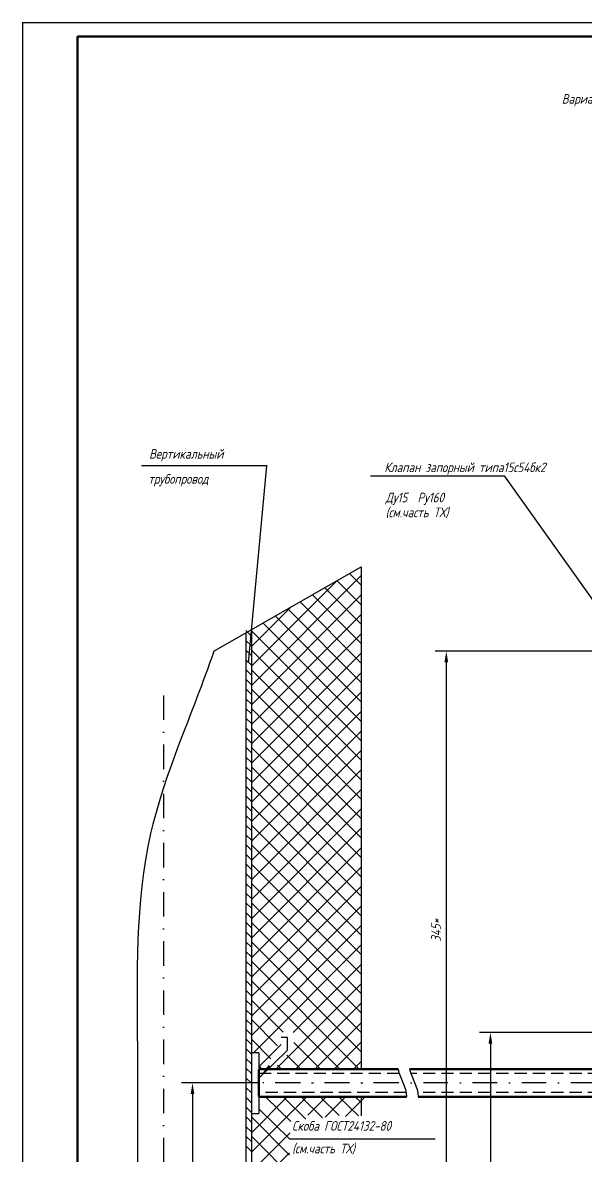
# Model space of a CAD drawing. Header units: inches. Extents: x 1065 to 7392, y 1020 to 3127.
# Drawn here: x 3104.4 to 3309.1, y 2711.2 to 3123.2 of the extents above; entities that cross this region are included whole.
import ezdxf

# ---------------------------------------------------------------- set-up
doc = ezdxf.new("R2010")
doc.units = ezdxf.units.IN
doc.header["$LTSCALE"] = 0.7
doc.header["$MEASUREMENT"] = 0
doc.linetypes.add('DASHDOT', pattern=[25.4, 12.7, -6.35, 0, -6.35])
doc.linetypes.add('HIDDEN', pattern=[9.525, 6.35, -3.175])
doc.styles.get("Standard").update_dxf_attribs({"font": 'romand.shx', "width": 0.8, "oblique": 15, "height": 3.5})
doc.dimstyles.get("Standard").update_dxf_attribs({"dimtxt": 3.5, "dimasz": 4, "dimexe": 4, "dimexo": 0, "dimgap": 2, "dimtad": 1, "dimdec": 0, "dimdsep": 46, "dimtxsty": 'Standard', "dimcen": 0.09, "dimadec": 0, "dimazin": 0, "dimtfac": 1, "dimtdec": 0, "dimtmove": 0, "dimatfit": 3, "dimfxl": 0, "dimtolj": 1, "dimtzin": 0, "dimlwd": 25, "dimlwe": 25, "dimarcsym": 0})

# ---------------------------------------------------------------- blocks, each defined once
blk = doc.blocks.new('*D263')
at = {"color": 0, "lineweight": 25}
for p, q in [((3402.11, 2755.91), (3270.55, 2755.91)), ((3274.55, 2751.91), (3274.55, 2559.91)), ((3242.91, 2555.91), (3278.55, 2555.91))]:
    blk.add_line(p, q, dxfattribs=at)
for points in [[(3273.88, 2751.91), (3275.21, 2751.91), (3274.55, 2755.91)], [(3273.88, 2559.91), (3275.21, 2559.91), (3274.55, 2555.91)]]:
    blk.add_solid(points, dxfattribs=at)
at = {"layer": 'DEFPOINTS', "color": 0, "lineweight": 25}
for p in [(3402.11, 2755.91), (3242.91, 2555.91), (3274.55, 2555.91)]:
    blk.add_point(p, dxfattribs=at)
at = {"color": 0, "lineweight": 25, "insert": (3270.8, 2655.91), "char_height": 3.5, "attachment_point": 5, "rotation": 90}
blk.add_mtext('\\A1;200', dxfattribs=at)
blk = doc.blocks.new('*D406')
at = {"color": 0, "lineweight": 25}
for p, q in [((3190.26, 2737.55), (3162.17, 2737.55)), ((3166.17, 2733.55), (3166.17, 2559.91)), ((3187.58, 2555.91), (3162.17, 2555.91))]:
    blk.add_line(p, q, dxfattribs=at)
for points in [[(3165.5, 2733.55), (3166.84, 2733.55), (3166.17, 2737.55)], [(3165.5, 2559.91), (3166.84, 2559.91), (3166.17, 2555.91)]]:
    blk.add_solid(points, dxfattribs=at)
at = {"layer": 'DEFPOINTS', "color": 0, "lineweight": 25}
for p in [(3190.26, 2737.55), (3166.17, 2555.91), (3187.58, 2555.91)]:
    blk.add_point(p, dxfattribs=at)
at = {"color": 0, "lineweight": 25, "insert": (3162.42, 2646.73), "char_height": 3.5, "attachment_point": 5, "rotation": 90}
blk.add_mtext('\\A1;180**', dxfattribs=at)

msp = doc.modelspace()

# ---------------------------------------------------------------- linework, layer by layer
for p, q in [((3104.37, 3123.22), (3104.37, 2282.22)), ((3104.37, 3123.22), (3698.37, 3123.22)), ((3230.9, 2958.44), (3279.5, 2958.44)), ((3190.3, 2748.55), (3190.3, 2726.44)), ((3190.4, 2739.37), (3200.74, 2749.53))]:
    msp.add_line(p, q)
at = {"lineweight": 50}
for p, q in [((3124.37, 3118.22), (3124.37, 2287.22)), ((3124.37, 3118.22), (3693.37, 3118.22)), ((3190.26, 2742.42), (3190.26, 2732.64)), ((3240.93, 2742.55), (3190.3, 2742.55)), ((3401.16, 2742.55), (3245.14, 2742.55)), ((3244.08, 2732.55), (3190.3, 2732.55)), ((3401.16, 2732.55), (3248.24, 2732.55))]:
    msp.add_line(p, q, dxfattribs=at)
at = {"lineweight": 25}
for p, q in [((3147.57, 2962.16), (3193.38, 2962.16)), ((3193.04, 2962.07), (3186.44, 2890.41)), ((3279.5, 2958.44), (3334.36, 2881.44)), ((3173.94, 2894.61), (3227.58, 2925.25)), ((3227.58, 2922.12), (3187.58, 2882.12)), ((3227.58, 2918.58), (3223.34, 2922.82)), ((3218.39, 2920), (3187.58, 2889.19)), ((3227.58, 2904.44), (3214.34, 2917.68)), ((3227.58, 2911.51), (3218.84, 2920.25)), ((3227.58, 2915.05), (3187.58, 2875.05)), ((3227.58, 2897.37), (3209.84, 2915.11)), ((3201.9, 2910.58), (3187.58, 2896.26)), ((3227.58, 2883.23), (3200.84, 2909.97)), ((3227.58, 2890.3), (3205.34, 2912.54)), ((3227.58, 2907.98), (3187.58, 2867.98)), ((3227.58, 2869.09), (3191.83, 2904.83)), ((3227.58, 2876.16), (3196.34, 2907.4)), ((3187.58, 2900.08), (3185.58, 2902.08)), ((3227.58, 2862.02), (3187.58, 2902.02)), ((3227.58, 2900.9), (3187.58, 2860.9)), ((3187.58, 2896.54), (3185.58, 2898.54)), ((3187.58, 2893.01), (3185.58, 2895.01)), ((3227.58, 2854.94), (3187.58, 2894.94)), ((3227.58, 2893.83), (3187.58, 2853.83)), ((3393.11, 2894.56), (3254.5, 2894.56)), ((3187.58, 2889.47), (3185.58, 2891.47)), ((3258.5, 2890.56), (3258.5, 2559.91)), ((3187.58, 2885.93), (3185.58, 2887.93)), ((3187.58, 2882.4), (3185.58, 2884.4)), ((3227.58, 2847.87), (3187.58, 2887.87)), ((3227.58, 2886.76), (3187.58, 2846.76)), ((3187.58, 2878.86), (3185.58, 2880.86)), ((3227.58, 2840.8), (3187.58, 2880.8)), ((3187.58, 2875.33), (3185.58, 2877.33)), ((3227.58, 2879.69), (3187.58, 2839.69)), ((3187.58, 2871.79), (3185.58, 2873.79)), ((3227.58, 2833.73), (3187.58, 2873.73)), ((3227.58, 2872.62), (3187.58, 2832.62)), ((3187.58, 2868.26), (3185.58, 2870.26)), ((3187.58, 2864.72), (3185.58, 2866.72)), ((3227.58, 2826.66), (3187.58, 2866.66)), ((3227.58, 2865.55), (3187.58, 2825.55)), ((3187.58, 2861.19), (3185.58, 2863.19)), ((3187.58, 2857.65), (3185.58, 2859.65)), ((3227.58, 2819.59), (3187.58, 2859.59)), ((3187.58, 2854.11), (3185.58, 2856.11)), ((3227.58, 2858.48), (3187.58, 2818.48)), ((3187.58, 2850.58), (3185.58, 2852.58)), ((3227.58, 2812.52), (3187.58, 2852.52)), ((3227.58, 2851.41), (3187.58, 2811.41)), ((3187.58, 2847.04), (3185.58, 2849.04)), ((3187.58, 2843.51), (3185.58, 2845.51)), ((3227.58, 2805.45), (3187.58, 2845.45)), ((3227.58, 2844.34), (3187.58, 2804.34)), ((3187.58, 2839.97), (3185.58, 2841.97)), ((3187.58, 2836.44), (3185.58, 2838.44)), ((3187.58, 2832.9), (3185.58, 2834.9)), ((3227.58, 2798.38), (3187.58, 2838.38)), ((3227.58, 2837.26), (3187.58, 2797.26)), ((3187.58, 2829.37), (3185.58, 2831.37)), ((3227.58, 2791.31), (3187.58, 2831.31)), ((3187.58, 2825.83), (3185.58, 2827.83)), ((3227.58, 2830.19), (3187.58, 2790.19)), ((3187.58, 2822.29), (3185.58, 2824.29)), ((3227.58, 2784.23), (3187.58, 2824.23)), ((3227.58, 2823.12), (3187.58, 2783.12)), ((3187.58, 2818.76), (3185.58, 2820.76)), ((3187.58, 2815.22), (3185.58, 2817.22)), ((3227.58, 2777.16), (3187.58, 2817.16)), ((3227.58, 2816.05), (3187.58, 2776.05)), ((3187.58, 2811.69), (3185.58, 2813.69)), ((3187.58, 2808.15), (3185.58, 2810.15)), ((3227.58, 2770.09), (3187.58, 2810.09)), ((3187.58, 2804.62), (3185.58, 2806.62)), ((3227.58, 2808.98), (3187.58, 2768.98)), ((3187.58, 2801.08), (3185.58, 2803.08)), ((3227.58, 2763.02), (3187.58, 2803.02)), ((3227.58, 2801.91), (3187.58, 2761.91)), ((3187.58, 2797.55), (3185.58, 2799.55)), ((3187.58, 2794.01), (3185.58, 2796.01)), ((3227.58, 2755.95), (3187.58, 2795.95)), ((3227.58, 2794.84), (3187.58, 2754.84)), ((3187.58, 2790.48), (3185.58, 2792.48)), ((3187.58, 2786.94), (3185.58, 2788.94)), ((3187.58, 2783.4), (3185.58, 2785.4)), ((3227.58, 2748.88), (3187.58, 2788.88)), ((3227.58, 2787.77), (3188.36, 2748.55)), ((3187.58, 2779.87), (3185.58, 2781.87)), ((3226.83, 2742.55), (3187.58, 2781.81)), ((3187.58, 2776.33), (3185.58, 2778.33)), ((3227.58, 2780.7), (3202.81, 2755.93)), ((3187.58, 2772.8), (3185.58, 2774.8)), ((3219.76, 2742.55), (3187.58, 2774.74)), ((3227.58, 2773.63), (3196.51, 2742.55)), ((3187.58, 2769.26), (3185.58, 2771.26)), ((3187.58, 2765.73), (3185.58, 2767.73)), ((3199.2, 2756.04), (3187.58, 2767.67)), ((3227.58, 2766.55), (3203.58, 2742.55)), ((3187.58, 2762.19), (3185.58, 2764.19)), ((3187.58, 2758.66), (3185.58, 2760.66)), ((3197.08, 2751.09), (3187.58, 2760.59)), ((3187.58, 2755.12), (3185.58, 2757.12)), ((3227.58, 2759.48), (3210.65, 2742.55)), ((3187.58, 2751.58), (3185.58, 2753.58)), ((3194.72, 2746.39), (3187.58, 2753.52)), ((3200.74, 2754.09), (3198.48, 2754.09)), ((3200.74, 2749.53), (3200.74, 2754.12)), ((3212.69, 2742.55), (3203.02, 2752.22)), ((3227.58, 2752.41), (3217.72, 2742.55)), ((3187.58, 2748.05), (3185.58, 2750.05)), ((3190.3, 2748.55), (3187.58, 2748.55)), ((3198.44, 2751.56), (3190.3, 2743.42)), ((3187.58, 2744.51), (3185.58, 2746.51)), ((3198.55, 2742.55), (3197.06, 2744.05)), ((3205.62, 2742.55), (3200.53, 2747.64)), ((3227.58, 2745.34), (3224.79, 2742.55)), ((3187.58, 2740.98), (3185.58, 2742.98)), ((3191.48, 2742.55), (3190.3, 2743.73)), ((3187.58, 2737.44), (3185.58, 2739.44)), ((3187.58, 2733.91), (3185.58, 2735.91)), ((3187.58, 2730.37), (3185.58, 2732.37)), ((3207.72, 2732.55), (3187.58, 2712.41)), ((3200.65, 2732.55), (3187.58, 2719.48)), ((3192.86, 2732.41), (3201.95, 2723.5)), ((3199.13, 2732.55), (3207.45, 2724.39)), ((3205.66, 2732.55), (3213.52, 2724.83)), ((3214.79, 2732.55), (3208.07, 2725.84)), ((3212.57, 2732.55), (3219.56, 2725.7)), ((3221.86, 2732.55), (3214.37, 2725.06)), ((3219.37, 2732.55), (3226.5, 2725.56)), ((3228.93, 2732.55), (3221.78, 2725.4)), ((3225.39, 2732.55), (3227.58, 2730.41)), ((3187.58, 2726.84), (3185.58, 2728.84)), ((3190.3, 2728.2), (3201.46, 2717.26)), ((3187.58, 2723.3), (3185.58, 2725.3)), ((3187.58, 2726.44), (3190.3, 2726.44)), ((3201.51, 2711.3), (3187.58, 2725.24)), ((3187.58, 2719.76), (3185.58, 2721.76)), ((3201.66, 2719.43), (3187.58, 2705.34)), ((3187.58, 2716.23), (3185.58, 2718.23)), ((3227.58, 2678.17), (3187.58, 2718.17)), ((3201.46, 2717.26), (3254.46, 2717.26)), ((3187.58, 2712.69), (3185.58, 2714.69)), ((3201.51, 2712.2), (3187.58, 2698.27))]:
    msp.add_line(p, q, dxfattribs=at)
at = {"linetype": 'Continuous'}
for p, q in [((3227.58, 2925.25), (3227.58, 2742.55)), ((3185.58, 2901.26), (3185.58, 2498.27)), ((3187.58, 2902.4), (3187.58, 2562.91)), ((3227.58, 2732.55), (3227.58, 2725.58))]:
    msp.add_line(p, q, dxfattribs=at)
at = {"linetype": 'DASHDOT'}
msp.add_line((3155.58, 2878.5), (3155.58, 2501.46), dxfattribs=at)
at = {"linetype": 'HIDDEN', "lineweight": 25}
for p, q in [((3241.4, 2740.95), (3190.3, 2740.95)), ((3401.16, 2740.95), (3245.65, 2740.95)), ((3243.89, 2734.15), (3190.3, 2734.15)), ((3401.16, 2734.15), (3248.09, 2734.15))]:
    msp.add_line(p, q, dxfattribs=at)
at = {"linetype": 'DASHDOT', "lineweight": 25}
for p in [(3402.11, 2737.55), (3240.93, 2737.55)]:
    msp.add_line(p, (3187.58, 2737.55), dxfattribs=at)
msp.add_lwpolyline([(3190.4, 2739.37, 0, 1, 0), (3194.25, 2743.84, 1, 1, 0)], format="xyseb")
at = {"lineweight": 25}
msp.add_open_spline([(3173.94, 2894.61), (3172.47, 2890.4), (3164.53, 2868.32), (3144.65, 2822.44), (3146.42, 2759.6), (3146.01, 2708.15), (3146.32, 2662.36), (3144.59, 2620.95), (3146.38, 2578.28), (3141.94, 2544.42), (3151.86, 2516.59), (3172.11, 2504.8), (3179.54, 2501.15), (3185.58, 2498.27)], degree=3, knots=[56.724729, 56.724729, 56.724729, 56.724729, 70.057864, 126.91747, 204.921539, 254.684611, 281.974035, 342.176642, 379.097629, 409.608145, 444.817237, 459.291905, 475.919757, 475.919757, 475.919757, 475.919757], dxfattribs=at)
for points in [[(3240.93, 2742.55), (3241.59, 2739.47), (3243.97, 2736.17), (3244.08, 2732.55)], [(3245.14, 2742.55), (3245.9, 2739.47), (3248.24, 2736.17), (3248.24, 2732.55)]]:
    msp.add_open_spline(points, degree=3, dxfattribs=at)
msp.add_solid([(3257.83, 2890.56), (3259.17, 2890.56), (3258.5, 2894.56)], dxfattribs=at)
at = {"layer": 'DEFPOINTS', "color": 0, "linetype": 'ByBlock'}
msp.add_point((3135.11, 2758.33), dxfattribs=at)

# ---------------------------------------------------------------- texts
at = {"lineweight": 25, "char_height": 3.5, "attachment_point": 1}
for s, insert, width in [('Вариант I - для S<4*', (3300.5, 3097.24), 62.4197), ('Вертикальный  ', (3150.37, 2968.13), 77.5752), ('Клапан запорный типа15с54бк2', (3235.96, 2963.23), 70.9958), ('трубопровод', (3150.04, 2959.01), 77.5752), ('Ду15  Ру160', (3236.42, 2952.25), 41.1648), ('(см.часть ТХ)', (3236.42, 2946.84), 43.7185), ('Скоба ГОСТ24132-80', (3202.39, 2723.7), 61.6869), ('(см.часть ТХ)', (3202.39, 2715.46), 69.9357)]:
    msp.add_mtext(s, dxfattribs=dict(at, insert=insert, width=width))
at = {"lineweight": 25, "insert": (3254.75, 2793.06), "char_height": 3.5, "attachment_point": 5, "rotation": 90}
msp.add_mtext('345*', dxfattribs=at)

# ---------------------------------------------------------------- dimensions: what is measured, and where the dimension line sits
at = {"lineweight": 25}
dim = msp.add_linear_dim(base=(3274.55, 2555.91), p1=(3402.11, 2755.91), p2=(3242.91, 2555.91), angle=90, dimstyle='Standard', dxfattribs=at)
dim.commit()
dim.dimension.update_dxf_attribs({"geometry": '*D263', "text_midpoint": (3270.8, 2655.91)})
dim = msp.add_linear_dim(base=(3166.17, 2555.91), p1=(3190.26, 2737.55), p2=(3187.58, 2555.91), angle=90, text='180**', dimstyle='Standard', dxfattribs=at)
dim.commit()
dim.dimension.update_dxf_attribs({"geometry": '*D406', "text_midpoint": (3162.42, 2646.73)})

doc.saveas('drawing.dxf')
